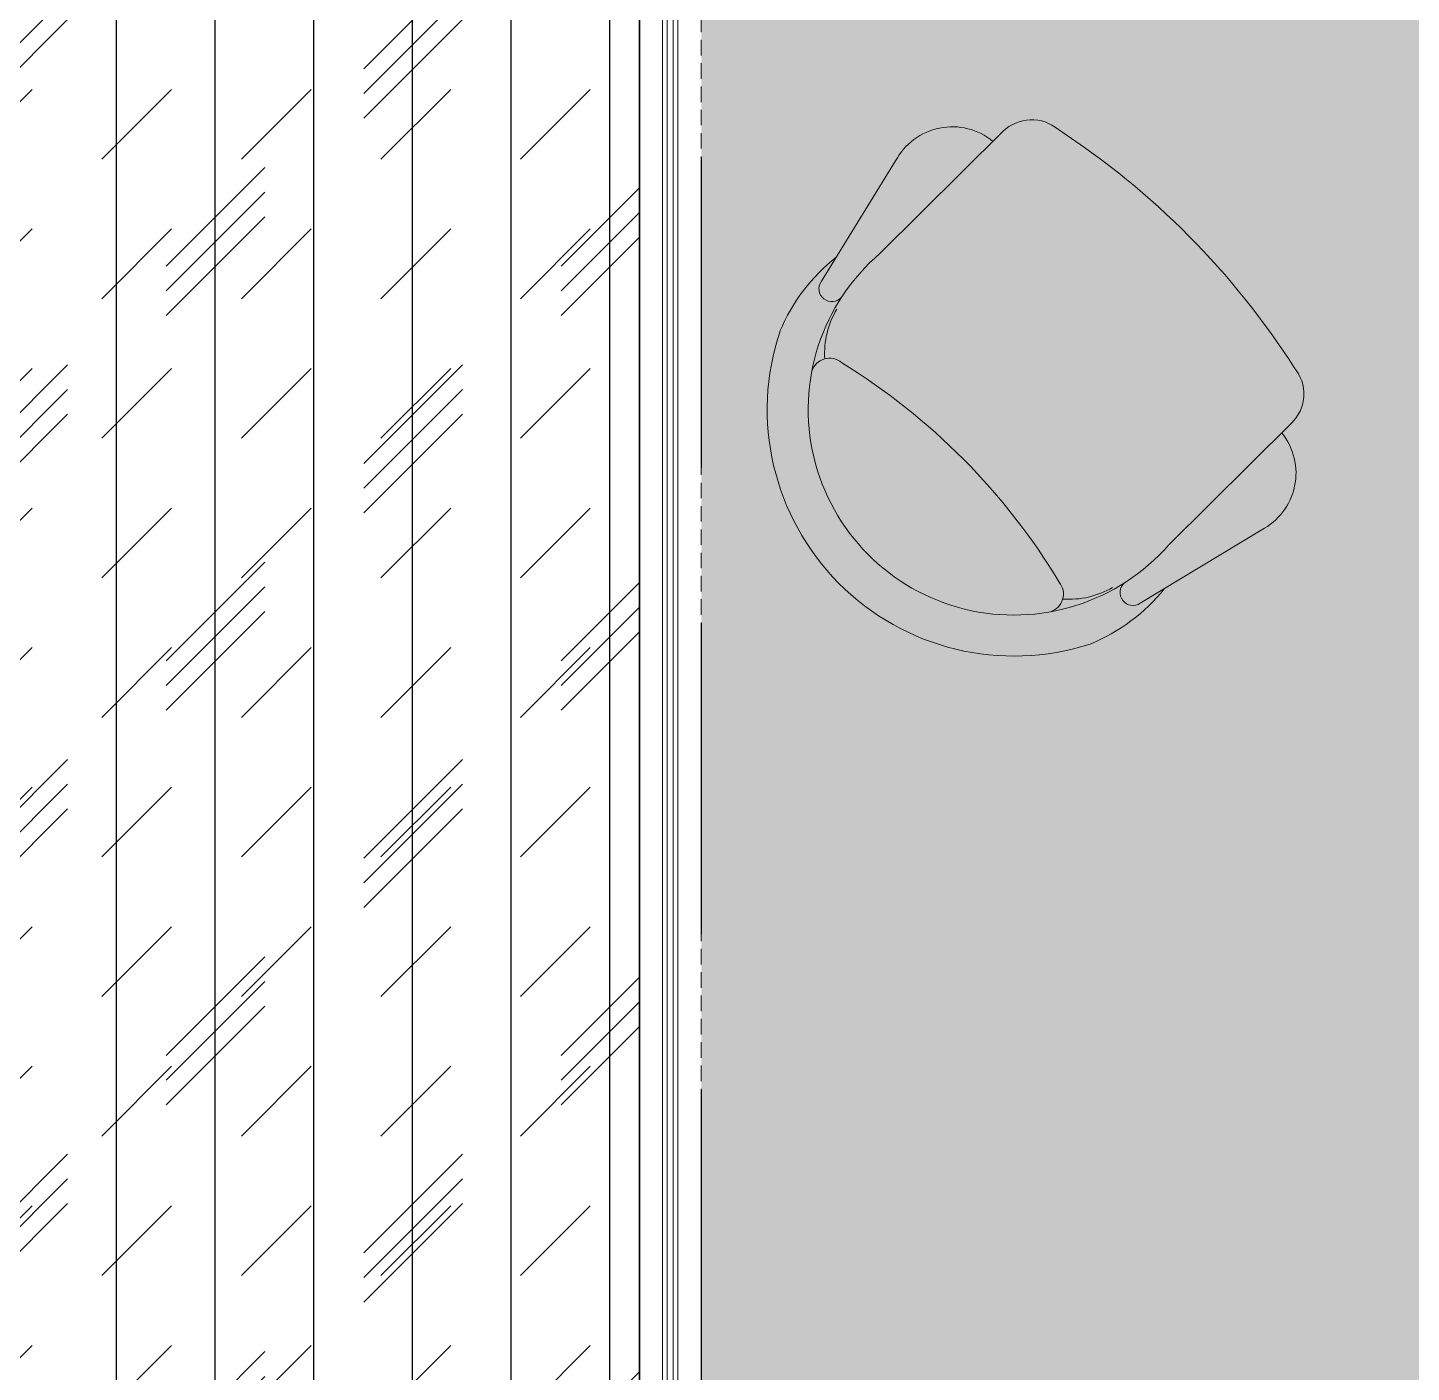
# Model space of a CAD drawing. Header units: millimetres. Extents: x 2335845 to 2509607, y 289014 to 361737.
# Drawn here: x 2357940 to 2360166, y 334708 to 336872 of the extents above; entities that cross this region are included whole.
import ezdxf

# ---------------------------------------------------------------- set-up
doc = ezdxf.new("R2010")
doc.units = ezdxf.units.MM
for name, pattern in [('DASHED', [0.75, 0.5, -0.25]), ('HIDDEN', [0.375, 0.25, -0.125]), ('HIDDEN2', [0.1875, 0.125, -0.0625])]:
    doc.linetypes.add(name, pattern=pattern)
for name, color, linetype, lineweight in [('A-FURN-LOOSE', 24, 'Continuous', 18), ('SWA- GLASS PARTITION', 8, 'Continuous', 5), ('SWA-GLASS', 140, 'Continuous', 9), ('SWA-METAL', 165, 'Continuous', 9), ('TOA-FC-GYPSUM', 250, 'Continuous', 5), ('TOA-FL-CPT-1', 8, 'Continuous', 5), ('TOA-FL-CPT-3', 8, 'Continuous', 5)]:
    doc.layers.add(name, color=color, linetype=linetype, lineweight=lineweight)
doc.layers.add('FLOOR MARK', color=7, linetype='Continuous')

# ---------------------------------------------------------------- blocks, each defined once
blk = doc.blocks.new('*U653')
at = {"layer": 'SWA- GLASS PARTITION', "linetype": 'HIDDEN2', "ltscale": 200, "elevation": 0}
blk.add_lwpolyline([(115356.4, -163313), (124070.6, -163312.9), (124070.6, -163412.9), (115356.4, -163413)], close=True, dxfattribs=at)
at = {"layer": 'SWA-GLASS', "color": 4, "elevation": 0}
blk.add_lwpolyline([(124045.6, -163357.9), (124045.6, -163367.9), (115381.4, -163368), (115381.4, -163358)], close=True, dxfattribs=at)
at = {"layer": 'SWA-METAL', "color": 8, "linetype": 'HIDDEN'}
for p, q in [((115381.4, -163350.5, 0), (124045.6, -163350.4, 0)), ((115381.4, -163375.4, 0), (124045.6, -163375.4, 0))]:
    blk.add_line(p, q, dxfattribs=at)
blk = doc.blocks.new('A$C6D3804F5')
at = {"layer": 'A-FURN-LOOSE', "color": 153, "lineweight": 15}
for p, q in [((0.144, 7.578), (1.763, 14.275)), ((25.471, 7.578), (23.852, 14.275)), ((2.808, 2.857), (2.808, 11.281)), ((22.808, 11.281), (22.808, 2.857))]:
    blk.add_line(p, q, dxfattribs=at)
for centre, radius, start, end in [((12.808, 12.009), 12.022, 26.73636, 153.26364), ((12.808, 12.005), 10.026, 355.85994, 184.14006), ((5.362, 17.272), 0.915, 153.15496, 264.34362), ((20.253, 17.272), 0.915, 275.65638, 26.84504), ((10.486, 13.943), 9.105, 157.56443, 186.38409), ((15.129, 13.943), 9.105, 353.61591, 22.43557), ((7.317, 13.66), 4.188, 131.03018, 165.69518), ((12.808, 47.417), 31.957, 256.36064, 283.63936), ((18.299, 13.66), 4.188, 14.30482, 48.96982), ((2.382, 14.169), 0.627, 355.49343, 170.30736), ((23.234, 14.169), 0.627, 9.69264, 184.50657), ((3.124, 6.639), 3.124, 162.51192, 264.18396), ((22.491, 6.639), 3.124, 275.81604, 17.48808), ((4.808, 2.857), 2, 180, 265.32952), ((20.808, 2.857), 2, 274.67048, 0), ((12.808, 38.897), 38.899, 257.88674, 282.11326)]:
    blk.add_arc(centre, radius, start, end, dxfattribs=at)

msp = doc.modelspace()

# ---------------------------------------------------------------- hatches: boundary and pattern name
at = {"layer": 'TOA-FC-GYPSUM'}
h = msp.add_hatch(dxfattribs=at)
h.set_pattern_fill('DASH', color=252, scale=50, angle=45)
h.set_pattern_definition([(45, (89870.88, 24146.98), (0, 224.506403), [158.75, -158.75])])
edge = h.paths.add_edge_path(flags=16)
edge.add_line((2357873.601, 338378.374), (2357873.601, 329901.843))
edge.add_arc((2357373.601, 329901.843), 500, -90, 0, ccw=False)
edge.add_line((2357373.601, 329401.843), (2353894.887, 329401.843))
edge.add_arc((2353894.887, 329901.843), 500, 180, 270, ccw=False)
edge.add_line((2353394.887, 329901.843), (2353394.887, 338269.83))
edge.add_arc((2353922.333, 338310.151), 528.985, 103.936503, 184.371491, ccw=False)
edge.add_line((2353794.929, 338823.564), (2357373.601, 338823.564))
edge.add_arc((2357370.988, 338317.255), 506.316, 6.933234, 89.704278, ccw=False)
h.paths.add_polyline_path([(2358923.415, 328501.842), (2352344.634, 328501.843), (2352359.511, 339746.11), (2358938.292, 340205.961)])
at = {"layer": 'TOA-FL-CPT-1', "true_color": 0xc7c8ca}
h = msp.add_hatch(dxfattribs=at)
h.set_pattern_fill('AR-PARQ1', color=9, scale=3)
h.set_pattern_definition([(90, (54538.6, -6708.4), (-914.4, 914.4), [914.4, -914.4]), (90, (54691, -6708.4), (-914.4, 914.4), [914.4, -914.4]), (90, (54843.4, -6708.4), (-914.4, 914.4), [914.4, -914.4]), (90, (54995.8, -6708.4), (-914.4, 914.4), [914.4, -914.4]), (90, (55148.2, -6708.4), (-914.4, 914.4), [914.4, -914.4]), (90, (55300.6, -6708.4), (-914.4, 914.4), [914.4, -914.4]), (90, (55453, -6708.4), (-914.4, 914.4), [914.4, -914.4]), (0, (54538.6, -5794), (914.4, -914.4), [914.4, -914.4]), (0, (54538.6, -5641.6), (914.4, -914.4), [914.4, -914.4]), (0, (54538.6, -5489.2), (914.4, -914.4), [914.4, -914.4]), (0, (54538.6, -5336.8), (914.4, -914.4), [914.4, -914.4]), (0, (54538.6, -5184.4), (914.4, -914.4), [914.4, -914.4]), (0, (54538.6, -5032), (914.4, -914.4), [914.4, -914.4]), (0, (54538.6, -4879.6), (914.4, -914.4), [914.4, -914.4])])
h.paths.add_polyline_path([(2344950.518, 323601.624), (2348044.691, 323601.624), (2348044.691, 308801.624), (2344978.375, 308801.624), (2344983.023, 307001.553), (2351045.878, 307001.608), (2351044.683, 304701.624), (2350244.683, 304670.094), (2350244.683, 294701.624), (2352811.835, 294701.622), (2352811.821, 307001.631), (2405044.683, 307005.059), (2405044.683, 327701.624), (2410595.745, 327701.624), (2410609.803, 329501.624), (2408605.34, 329501.624), (2411484.683, 335301.624), (2408440.262, 335301.624), (2406365.488, 331122.307), (2403244.678, 328001.969), (2403244.795, 325600.805), (2384290.648, 325598.809), (2384290.648, 323607.372), (2375885.176, 323603.528), (2375861.465, 325602.978), (2360226.195, 325602.091), (2360226.052, 334601.937), (2375945.229, 334602.179), (2375945.229, 331031.373), (2376972.789, 331510.903), (2389391.537, 331510.903), (2389391.537, 331810.72), (2389491.628, 331810.72), (2389491.53, 331510.903), (2391791.53, 331510.903), (2391791.531, 333010.881), (2389491.53, 333010.881), (2389491.531, 332710.861), (2389391.537, 332710.861), (2389391.54, 333010.905), (2377622.511, 333011.008), (2377622.511, 336459.845), (2386144.742, 336459.853), (2386144.683, 337701.624), (2376094.699, 337701.624), (2376094.724, 335802.062), (2362938.321, 335802.061), (2362938.326, 340629.119), (2359023.456, 340413.419), (2359023.899, 325602.053), (2352244.614, 325602.052), (2352244.655, 339888.472), (2350244.683, 339753.79), (2350259.797, 327701.624), (2351044.683, 327701.624), (2351043.518, 325401.69), (2344945.863, 325401.675)])
h.paths.add_polyline_path([(2365719.683, 323601.624), (2395044.683, 323601.624), (2395044.683, 322741.298), (2398494.622, 322751.666), (2398494.622, 323601.624), (2403544.687, 323601.624), (2403544.687, 308801.634), (2365719.683, 308801.634)], flags=16)
h.paths.add_polyline_path([(2349719.689, 323601.683), (2365719.683, 323601.683), (2365719.683, 308801.624), (2349719.689, 308801.624)], flags=16)
at = {"layer": 'TOA-FL-CPT-3', "lineweight": -3}
h = msp.add_hatch(dxfattribs=at)
h.set_pattern_fill('CORK', color=2, scale=50, angle=270)
h.set_pattern_definition([(270, (90021.14, 24146.98), (158.75, -3e-14), []), (45, (89941.76, 24067.6), (-317.50014, 317.50014), [224.5065, -224.5065]), (45, (89941.76, 24027.9), (-317.50014, 317.50014), [224.5065, -224.5065]), (45, (89941.76, 23988.23), (-317.50014, 317.50014), [224.5065, -224.5065])])
h.paths.add_polyline_path([(2358923.855, 328501.844), (2352344.634, 328501.844), (2352344.634, 339949.059), (2358923.855, 340408.911), (2358923.855, 340020.077), (2359024.231, 340020.077), (2359024.226, 339119.907), (2358924.226, 339119.907), (2358923.855, 329600.06), (2359023.581, 329602.014), (2359023.855, 328701.844), (2358923.855, 328701.844)])

# ---------------------------------------------------------------- linework, layer by layer
at = {"layer": 'FLOOR MARK', "color": 8, "linetype": 'DASHED', "ltscale": 1000}
msp.add_lwpolyline([(2391791.53, 333010.881), (2377622.511, 333011.008), (2377622.511, 336459.845), (2386144.742, 336459.853), (2386144.683, 337701.624), (2376094.699, 337701.624), (2376094.724, 335802.062), (2362938.321, 335802.256), (2362938.326, 340656.767), (2359023.456, 340413.419), (2359023.899, 325602.053), (2352244.642, 325602.053), (2352244.627, 339941.096), (2350244.683, 339753.79), (2350259.797, 327701.624), (2351044.683, 327701.624), (2351044.698, 325401.682), (2344944.683, 325401.682), (2344950.518, 323601.624)], dxfattribs=at)
at = {"layer": 'TOA-FC-GYPSUM', "elevation": 0}
msp.add_lwpolyline([(2358923.855, 328501.843), (2352344.634, 328501.843), (2352344.634, 339949.059), (2358923.855, 340408.911)], close=True, dxfattribs=at)
at = {"layer": 'TOA-FL-CPT-3', "color": 2, "lineweight": -3, "elevation": 0}
msp.add_lwpolyline([(2358923.855, 328501.844), (2352344.634, 328501.844), (2352344.634, 339949.059), (2358923.855, 340408.911), (2358923.855, 340020.077), (2359024.231, 340020.077), (2359024.226, 339119.907), (2358924.226, 339119.907), (2358923.855, 329750.06), (2359023.581, 329752.014), (2359023.855, 328701.844), (2358923.855, 328701.844)], close=True, dxfattribs=at)

# ---------------------------------------------------------------- block references
at = {"layer": 'A-FURN-LOOSE', "linetype": 'Continuous', "xscale": -32.99999999893427, "yscale": 32.99999999893427, "zscale": 32.99999999893427, "rotation": 134.7372511734989}
msp.add_blockref('A$C6D3804F5', (2359510.369, 336836.54), dxfattribs=at)
at = {"layer": 'SWA- GLASS PARTITION', "linetype": 'HIDDEN2', "xscale": -1, "rotation": 270.0000000001158}
msp.add_blockref('*U653', (2522336.324, 214795.618, 0), dxfattribs=at)

doc.saveas('drawing.dxf')
